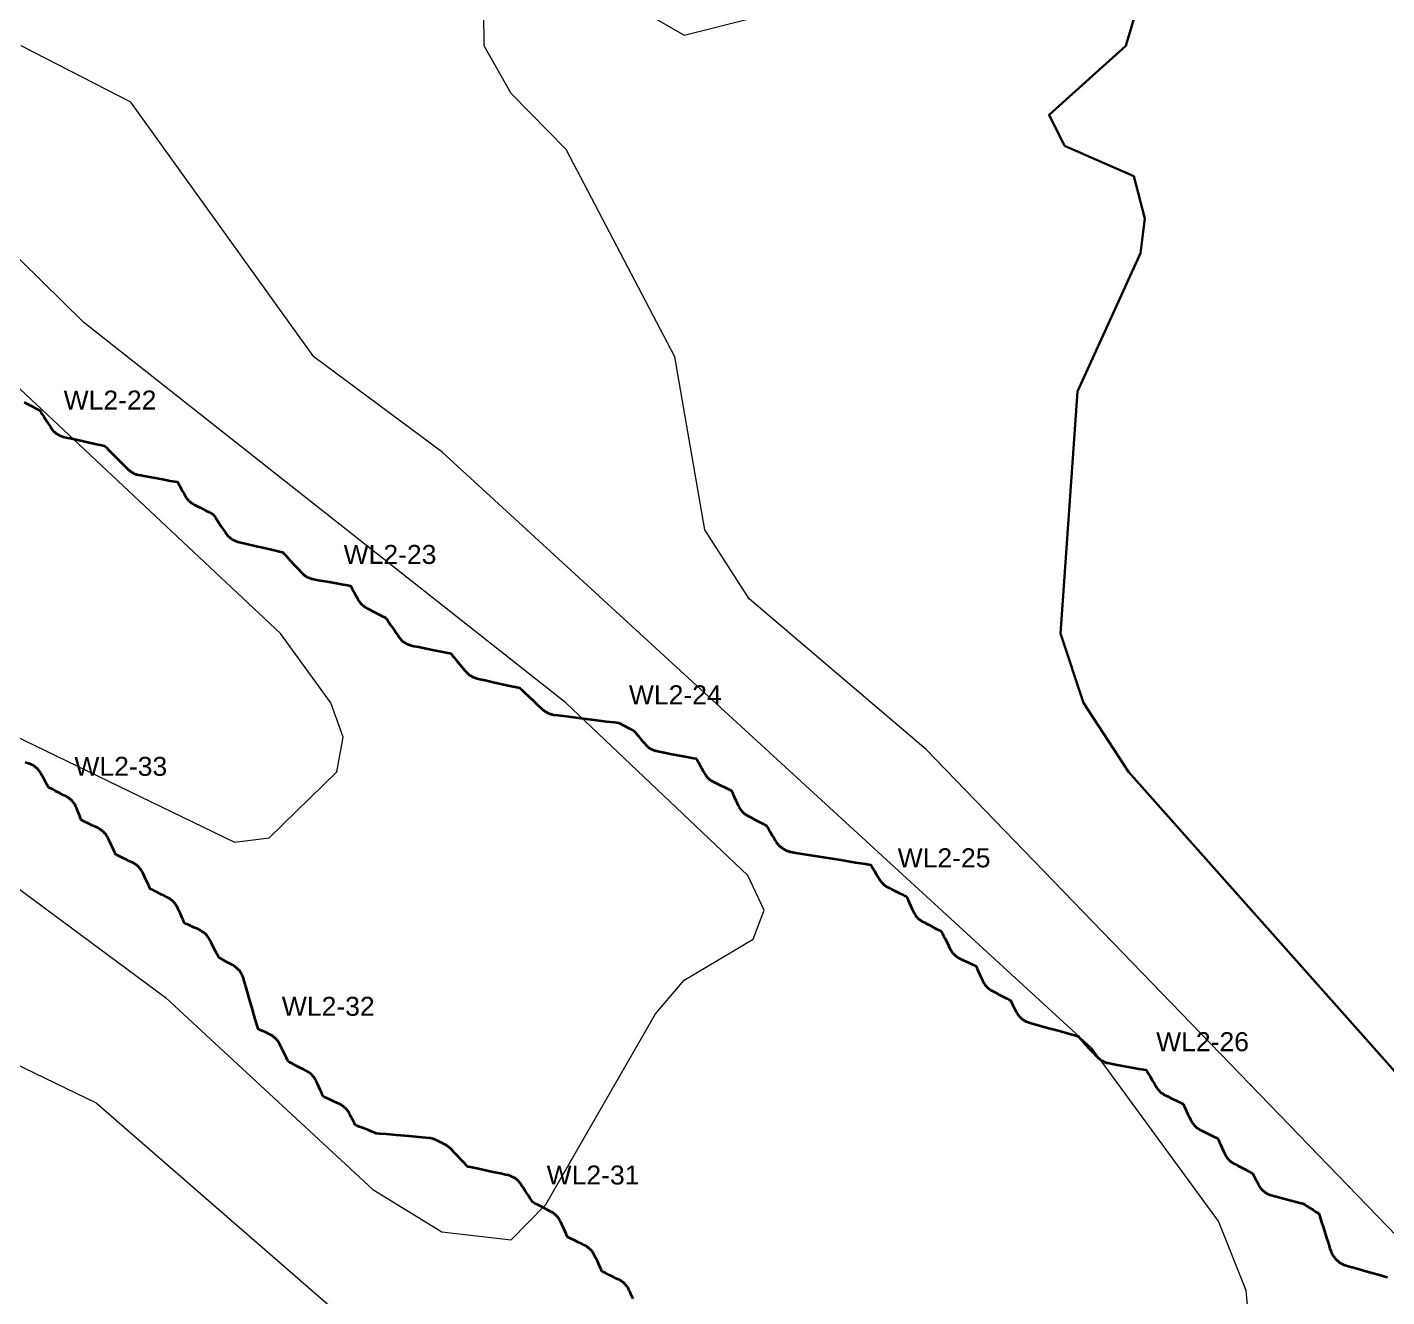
# Model space of a CAD drawing. Extents: x 6810325 to 6812275, y 1878569 to 1880689.
# Drawn here: x 6811402.1 to 6811531.1, y 1878897.9 to 1879018.4 of the extents above; entities that cross this region are included whole.
import ezdxf
from ezdxf.enums import TextEntityAlignment as Align

# ---------------------------------------------------------------- set-up
doc = ezdxf.new("R2010")
doc.units = 21
doc.header["$LTSCALE"] = 10
doc.header["$MEASUREMENT"] = 0
for name, color, linetype, lineweight in [('TOPO-CONTOUR-MAJOR', 34, 'CONTINUOUS', 30), ('TOPO-CONTOUR-MINOR', 36, 'CONTINUOUS', 13), ('WETL-FLAG', 2, 'CONTINUOUS', 13), ('WETL-FLAG-ID', 8, 'CONTINUOUS', 13), ('WETL-WETLAND-SWALE', 82, 'CONTINUOUS', 35)]:
    doc.layers.add(name, color=color, linetype=linetype, lineweight=lineweight)
doc.styles.add('LABEL', font='arial.ttf')

msp = doc.modelspace()

# ---------------------------------------------------------------- linework, layer by layer
at = {"layer": 'TOPO-CONTOUR-MAJOR', "elevation": 200}
msp.add_lwpolyline([(6811651.43, 1878819.84), (6811621.9, 1878845.4), (6811603.87, 1878862.39), (6811599.2, 1878872.23), (6811595.65, 1878875.5), (6811588.83, 1878878.79), (6811569.41, 1878884.42), (6811556.12, 1878891.92), (6811506.57, 1878947.69), (6811502.32, 1878954.25), (6811500.12, 1878960.82), (6811501.75, 1878983.78), (6811507.71, 1878996.9), (6811508.11, 1879000.19), (6811507.07, 1879004.22), (6811500.51, 1879007.09), (6811499.04, 1879010.03), (6811506.31, 1879016.59), (6811507.29, 1879019.87)], dxfattribs=at)
at = {"layer": 'TOPO-CONTOUR-MINOR'}
for points, elevation in [([(6811454.81, 1879023.15), (6811464.42, 1879017.59), (6811470.98, 1879019.24)], 199), ([(6811625.51, 1878823.02), (6811610.8, 1878839.42), (6811595.65, 1878851.53), (6811582.53, 1878866.24), (6811559.56, 1878878.02), (6811549.72, 1878885.33), (6811487.38, 1878949.82), (6811470.6, 1878964.1), (6811466.37, 1878970.66), (6811463.55, 1878987.06), (6811453.23, 1879006.75), (6811448.01, 1879012.06), (6811445.46, 1879016.59), (6811445.43, 1879019.87)], 199), ([(6811388.96, 1878925.8), (6811408.64, 1878916.28), (6811457.86, 1878873.47), (6811464.42, 1878869.45), (6811467.7, 1878869.12), (6811470.98, 1878870.58), (6811480.96, 1878882.08), (6811487.38, 1878886.51), (6811493.95, 1878888.34), (6811510.35, 1878887.52), (6811515.09, 1878888.64), (6811518.35, 1878891.92), (6811517.73, 1878898.48), (6811515.12, 1878905.04), (6811503.13, 1878921.45), (6811441.45, 1878978.06), (6811429.28, 1878987.06), (6811411.93, 1879011.23), (6811401.53, 1879016.59)], 198), ([(6811395.52, 1878940.87), (6811415.21, 1878926.29), (6811434.89, 1878908.05), (6811441.45, 1878904.04), (6811448.01, 1878903.28), (6811451.3, 1878906.63), (6811461.7, 1878924.73), (6811464.42, 1878927.92), (6811470.98, 1878931.82), (6811472.01, 1878934.57), (6811470.48, 1878937.85), (6811453.21, 1878954.25), (6811407.49, 1878990.34), (6811387.43, 1879010.03)], 197), ([(6811398.8, 1878952.12), (6811421.77, 1878941.01), (6811425.05, 1878941.43), (6811431.48, 1878947.69), (6811432.09, 1878950.97), (6811430.91, 1878954.25), (6811426.14, 1878960.82), (6811398.8, 1878986.44)], 196)]:
    msp.add_lwpolyline(points, dxfattribs=dict(at, elevation=elevation))
at = {"layer": 'WETL-FLAG'}
for p in [(6811404.36, 1878980.33), (6811430.92, 1878965.68), (6811457.98, 1878952.36), (6811405.38, 1878945.57), (6811483.48, 1878936.89), (6811425.06, 1878922.8), (6811508, 1878919.44), (6811450.18, 1878906.79), (6811530.47, 1878899.93)]:
    msp.add_point(p, dxfattribs=at)
at = {"layer": 'WETL-WETLAND-SWALE'}
for points in [[(6811401.81, 1878982.76), (6811402.16, 1878982.58), (6811402.6, 1878982.35), (6811402.93, 1878982.18), (6811403.16, 1878982.06), (6811403.28, 1878982), (6811403.29, 1878981.99), (6811403.3, 1878981.98), (6811403.31, 1878981.97), (6811403.32, 1878981.96), (6811403.33, 1878981.95), (6811403.39, 1878981.85), (6811403.52, 1878981.64), (6811403.71, 1878981.34), (6811403.97, 1878980.95), (6811404.16, 1878980.64), (6811404.3, 1878980.42), (6811404.38, 1878980.29), (6811404.41, 1878980.25), (6811404.44, 1878980.21), (6811404.47, 1878980.17), (6811404.5, 1878980.14), (6811404.54, 1878980.1), (6811404.57, 1878980.06), (6811404.6, 1878980.03), (6811404.64, 1878979.99), (6811404.67, 1878979.96), (6811404.71, 1878979.93), (6811404.75, 1878979.89), (6811404.79, 1878979.86), (6811404.82, 1878979.83), (6811404.86, 1878979.8), (6811404.9, 1878979.78), (6811404.95, 1878979.75), (6811404.99, 1878979.72), (6811405.03, 1878979.7), (6811405.07, 1878979.67), (6811405.12, 1878979.65), (6811405.16, 1878979.63), (6811405.2, 1878979.61), (6811405.25, 1878979.59), (6811405.29, 1878979.57), (6811405.34, 1878979.55), (6811405.39, 1878979.53), (6811405.43, 1878979.52), (6811405.48, 1878979.5), (6811405.53, 1878979.49), (6811405.8, 1878979.43), (6811406.3, 1878979.32), (6811407.02, 1878979.16), (6811407.97, 1878978.95), (6811408.69, 1878978.79), (6811409.17, 1878978.68), (6811409.42, 1878978.63), (6811409.43, 1878978.62), (6811409.44, 1878978.62), (6811409.45, 1878978.61), (6811409.46, 1878978.61), (6811409.47, 1878978.6), (6811409.61, 1878978.46), (6811409.88, 1878978.18), (6811410.29, 1878977.78), (6811410.82, 1878977.24), (6811411.23, 1878976.82), (6811411.52, 1878976.53), (6811411.68, 1878976.37), (6811411.72, 1878976.34), (6811411.76, 1878976.31), (6811411.8, 1878976.27), (6811411.84, 1878976.24), (6811411.88, 1878976.21), (6811411.92, 1878976.18), (6811411.96, 1878976.16), (6811412, 1878976.13), (6811412.05, 1878976.1), (6811412.09, 1878976.08), (6811412.14, 1878976.06), (6811412.18, 1878976.03), (6811412.23, 1878976.01), (6811412.27, 1878975.99), (6811412.32, 1878975.97), (6811412.37, 1878975.95), (6811412.42, 1878975.94), (6811412.46, 1878975.92), (6811412.51, 1878975.91), (6811412.56, 1878975.9), (6811412.61, 1878975.88), (6811412.88, 1878975.83), (6811413.35, 1878975.74), (6811414.05, 1878975.62), (6811414.96, 1878975.45), (6811415.64, 1878975.32), (6811416.1, 1878975.24), (6811416.34, 1878975.2), (6811416.35, 1878975.19), (6811416.36, 1878975.19), (6811416.37, 1878975.18), (6811416.38, 1878975.17), (6811416.38, 1878975.16), (6811416.43, 1878975.08), (6811416.52, 1878974.92), (6811416.65, 1878974.68), (6811416.81, 1878974.37), (6811416.95, 1878974.12), (6811417.05, 1878973.94), (6811417.11, 1878973.83), (6811417.13, 1878973.79), (6811417.16, 1878973.75), (6811417.19, 1878973.71), (6811417.22, 1878973.67), (6811417.25, 1878973.63), (6811417.28, 1878973.59), (6811417.31, 1878973.55), (6811417.34, 1878973.51), (6811417.37, 1878973.48), (6811417.41, 1878973.44), (6811417.44, 1878973.41), (6811417.48, 1878973.37), (6811417.52, 1878973.34), (6811417.56, 1878973.31), (6811417.59, 1878973.28), (6811417.63, 1878973.25), (6811417.67, 1878973.22), (6811417.71, 1878973.19), (6811417.76, 1878973.16), (6811417.8, 1878973.14), (6811417.84, 1878973.11), (6811417.98, 1878973.04), (6811418.23, 1878972.91), (6811418.58, 1878972.73), (6811419.02, 1878972.49), (6811419.36, 1878972.32), (6811419.59, 1878972.2), (6811419.71, 1878972.14), (6811419.72, 1878972.13), (6811419.73, 1878972.12), (6811419.74, 1878972.11), (6811419.75, 1878972.1), (6811419.75, 1878972.1), (6811419.83, 1878971.98), (6811419.99, 1878971.75), (6811420.21, 1878971.42), (6811420.51, 1878970.98), (6811420.74, 1878970.65), (6811420.9, 1878970.41), (6811420.99, 1878970.27), (6811421.02, 1878970.23), (6811421.05, 1878970.2), (6811421.08, 1878970.16), (6811421.11, 1878970.12), (6811421.14, 1878970.09), (6811421.17, 1878970.06), (6811421.21, 1878970.02), (6811421.24, 1878969.99), (6811421.28, 1878969.96), (6811421.31, 1878969.93), (6811421.35, 1878969.9), (6811421.38, 1878969.87), (6811421.42, 1878969.84), (6811421.46, 1878969.81), (6811421.5, 1878969.79), (6811421.54, 1878969.76), (6811421.58, 1878969.74), (6811421.62, 1878969.71), (6811421.66, 1878969.69), (6811421.7, 1878969.67), (6811421.74, 1878969.65), (6811421.78, 1878969.63), (6811421.83, 1878969.61), (6811421.87, 1878969.59), (6811421.91, 1878969.57), (6811421.96, 1878969.56), (6811422, 1878969.54), (6811422.05, 1878969.53), (6811422.09, 1878969.52), (6811422.38, 1878969.45), (6811422.92, 1878969.32), (6811423.71, 1878969.14), (6811424.74, 1878968.9), (6811425.52, 1878968.72), (6811426.04, 1878968.6), (6811426.3, 1878968.54), (6811426.32, 1878968.54), (6811426.33, 1878968.53), (6811426.34, 1878968.52), (6811426.35, 1878968.52), (6811426.36, 1878968.51), (6811426.47, 1878968.38), (6811426.7, 1878968.14), (6811427.03, 1878967.78), (6811427.47, 1878967.3), (6811427.81, 1878966.94), (6811428.05, 1878966.68), (6811428.18, 1878966.54), (6811428.21, 1878966.51), (6811428.25, 1878966.48), (6811428.28, 1878966.45), (6811428.32, 1878966.42), (6811428.35, 1878966.39), (6811428.39, 1878966.36), (6811428.43, 1878966.33), (6811428.46, 1878966.3), (6811428.5, 1878966.28), (6811428.54, 1878966.25), (6811428.58, 1878966.23), (6811428.62, 1878966.21), (6811428.66, 1878966.18), (6811428.7, 1878966.16), (6811428.74, 1878966.14), (6811428.79, 1878966.12), (6811428.83, 1878966.1), (6811428.87, 1878966.09), (6811428.91, 1878966.07), (6811428.96, 1878966.06), (6811429, 1878966.04), (6811429.05, 1878966.03), (6811429.09, 1878966.02), (6811429.13, 1878966), (6811429.18, 1878965.99), (6811429.43, 1878965.95), (6811429.89, 1878965.86), (6811430.56, 1878965.74), (6811431.43, 1878965.59), (6811432.09, 1878965.47), (6811432.53, 1878965.39), (6811432.75, 1878965.35), (6811432.77, 1878965.35), (6811432.78, 1878965.34), (6811432.79, 1878965.33), (6811432.79, 1878965.33), (6811432.8, 1878965.31), (6811432.85, 1878965.23), (6811432.93, 1878965.07), (6811433.06, 1878964.83), (6811433.22, 1878964.52), (6811433.36, 1878964.28), (6811433.45, 1878964.11), (6811433.51, 1878964), (6811433.54, 1878963.95), (6811433.56, 1878963.91), (6811433.59, 1878963.87), (6811433.62, 1878963.83), (6811433.65, 1878963.79), (6811433.68, 1878963.75), (6811433.71, 1878963.71), (6811433.75, 1878963.67), (6811433.78, 1878963.64), (6811433.81, 1878963.6), (6811433.85, 1878963.57), (6811433.89, 1878963.53), (6811433.92, 1878963.5), (6811433.96, 1878963.47), (6811434, 1878963.43), (6811434.04, 1878963.4), (6811434.08, 1878963.37), (6811434.12, 1878963.35), (6811434.16, 1878963.32), (6811434.21, 1878963.29), (6811434.25, 1878963.27), (6811434.39, 1878963.19), (6811434.64, 1878963.06), (6811434.98, 1878962.88), (6811435.43, 1878962.65), (6811435.77, 1878962.47), (6811435.99, 1878962.36), (6811436.11, 1878962.29), (6811436.12, 1878962.29), (6811436.13, 1878962.28), (6811436.14, 1878962.27), (6811436.15, 1878962.26), (6811436.16, 1878962.25), (6811436.24, 1878962.14), (6811436.39, 1878961.92), (6811436.61, 1878961.59), (6811436.9, 1878961.16), (6811437.13, 1878960.82), (6811437.29, 1878960.59), (6811437.38, 1878960.45), (6811437.41, 1878960.41), (6811437.44, 1878960.38), (6811437.47, 1878960.34), (6811437.5, 1878960.3), (6811437.54, 1878960.27), (6811437.57, 1878960.23), (6811437.6, 1878960.2), (6811437.64, 1878960.16), (6811437.68, 1878960.13), (6811437.71, 1878960.1), (6811437.75, 1878960.07), (6811437.79, 1878960.04), (6811437.83, 1878960.01), (6811437.87, 1878959.98), (6811437.91, 1878959.96), (6811437.95, 1878959.93), (6811437.99, 1878959.9), (6811438.03, 1878959.88), (6811438.07, 1878959.86), (6811438.12, 1878959.84), (6811438.16, 1878959.81), (6811438.21, 1878959.8), (6811438.25, 1878959.78), (6811438.3, 1878959.76), (6811438.34, 1878959.74), (6811438.39, 1878959.73), (6811438.43, 1878959.71), (6811438.48, 1878959.7), (6811438.53, 1878959.69), (6811438.79, 1878959.63), (6811439.26, 1878959.54), (6811439.95, 1878959.4), (6811440.86, 1878959.21), (6811441.54, 1878959.08), (6811441.99, 1878958.98), (6811442.23, 1878958.94), (6811442.24, 1878958.93), (6811442.25, 1878958.93), (6811442.26, 1878958.92), (6811442.27, 1878958.92), (6811442.28, 1878958.91), (6811442.37, 1878958.8), (6811442.56, 1878958.58), (6811442.83, 1878958.26), (6811443.18, 1878957.84), (6811443.46, 1878957.51), (6811443.66, 1878957.28), (6811443.77, 1878957.15), (6811443.8, 1878957.12), (6811443.83, 1878957.08), (6811443.87, 1878957.05), (6811443.9, 1878957.02), (6811443.93, 1878956.99), (6811443.97, 1878956.96), (6811444.01, 1878956.93), (6811444.04, 1878956.9), (6811444.08, 1878956.87), (6811444.12, 1878956.85), (6811444.16, 1878956.82), (6811444.2, 1878956.79), (6811444.24, 1878956.77), (6811444.28, 1878956.75), (6811444.32, 1878956.73), (6811444.36, 1878956.7), (6811444.4, 1878956.68), (6811444.44, 1878956.66), (6811444.48, 1878956.65), (6811444.53, 1878956.63), (6811444.57, 1878956.61), (6811444.62, 1878956.6), (6811444.66, 1878956.58), (6811444.7, 1878956.57), (6811444.75, 1878956.56), (6811445.03, 1878956.49), (6811445.55, 1878956.38), (6811446.3, 1878956.21), (6811447.29, 1878955.99), (6811448.04, 1878955.83), (6811448.54, 1878955.71), (6811448.8, 1878955.66), (6811448.81, 1878955.65), (6811448.82, 1878955.65), (6811448.83, 1878955.64), (6811448.84, 1878955.63), (6811448.85, 1878955.63), (6811448.99, 1878955.5), (6811449.26, 1878955.24), (6811449.66, 1878954.87), (6811450.19, 1878954.37), (6811450.59, 1878953.99), (6811450.87, 1878953.73), (6811451.03, 1878953.58), (6811451.07, 1878953.54), (6811451.12, 1878953.51), (6811451.16, 1878953.48), (6811451.2, 1878953.45), (6811451.24, 1878953.42), (6811451.29, 1878953.39), (6811451.33, 1878953.36), (6811451.38, 1878953.34), (6811451.42, 1878953.31), (6811451.47, 1878953.29), (6811451.52, 1878953.26), (6811451.57, 1878953.24), (6811451.62, 1878953.22), (6811451.67, 1878953.2), (6811451.72, 1878953.19), (6811451.77, 1878953.17), (6811451.82, 1878953.16), (6811451.87, 1878953.14), (6811451.92, 1878953.13), (6811451.97, 1878953.12), (6811452.02, 1878953.11), (6811452.44, 1878953.06), (6811453.23, 1878952.96), (6811454.38, 1878952.81), (6811455.9, 1878952.62), (6811457.04, 1878952.48), (6811457.81, 1878952.39), (6811458.19, 1878952.34), (6811458.2, 1878952.33), (6811458.21, 1878952.33), (6811458.23, 1878952.33), (6811458.24, 1878952.32), (6811458.25, 1878952.32), (6811458.34, 1878952.27), (6811458.51, 1878952.19), (6811458.76, 1878952.05), (6811459.1, 1878951.88), (6811459.35, 1878951.75), (6811459.53, 1878951.66), (6811459.62, 1878951.61), (6811459.63, 1878951.61), (6811459.64, 1878951.6), (6811459.65, 1878951.59), (6811459.66, 1878951.58), (6811459.66, 1878951.58), (6811459.74, 1878951.49), (6811459.87, 1878951.33), (6811460.07, 1878951.1), (6811460.33, 1878950.79), (6811460.53, 1878950.55), (6811460.68, 1878950.38), (6811460.77, 1878950.27), (6811460.8, 1878950.24), (6811460.83, 1878950.2), (6811460.87, 1878950.17), (6811460.9, 1878950.14), (6811460.94, 1878950.1), (6811460.98, 1878950.07), (6811461.01, 1878950.04), (6811461.05, 1878950.01), (6811461.09, 1878949.98), (6811461.13, 1878949.96), (6811461.17, 1878949.93), (6811461.21, 1878949.9), (6811461.26, 1878949.88), (6811461.3, 1878949.86), (6811461.34, 1878949.83), (6811461.38, 1878949.81), (6811461.43, 1878949.79), (6811461.47, 1878949.77), (6811461.52, 1878949.75), (6811461.56, 1878949.74), (6811461.61, 1878949.72), (6811461.66, 1878949.71), (6811461.7, 1878949.69), (6811461.75, 1878949.68), (6811461.8, 1878949.67), (6811462.06, 1878949.61), (6811462.54, 1878949.52), (6811463.24, 1878949.38), (6811464.16, 1878949.21), (6811464.85, 1878949.07), (6811465.31, 1878948.98), (6811465.55, 1878948.94), (6811465.56, 1878948.93), (6811465.57, 1878948.93), (6811465.58, 1878948.92), (6811465.59, 1878948.91), (6811465.6, 1878948.9), (6811465.65, 1878948.81), (6811465.74, 1878948.64), (6811465.88, 1878948.39), (6811466.06, 1878948.06), (6811466.21, 1878947.8), (6811466.31, 1878947.61), (6811466.38, 1878947.5), (6811466.41, 1878947.46), (6811466.44, 1878947.41), (6811466.46, 1878947.37), (6811466.49, 1878947.33), (6811466.53, 1878947.29), (6811466.56, 1878947.25), (6811466.59, 1878947.21), (6811466.62, 1878947.18), (6811466.66, 1878947.14), (6811466.7, 1878947.1), (6811466.73, 1878947.07), (6811466.77, 1878947.03), (6811466.81, 1878947), (6811466.85, 1878946.97), (6811466.89, 1878946.94), (6811466.93, 1878946.91), (6811466.97, 1878946.88), (6811467.01, 1878946.85), (6811467.06, 1878946.82), (6811467.1, 1878946.8), (6811467.14, 1878946.77), (6811467.28, 1878946.71), (6811467.51, 1878946.59), (6811467.83, 1878946.43), (6811468.24, 1878946.23), (6811468.56, 1878946.08), (6811468.77, 1878945.97), (6811468.88, 1878945.92), (6811468.89, 1878945.91), (6811468.9, 1878945.9), (6811468.91, 1878945.9), (6811468.92, 1878945.89), (6811468.92, 1878945.88), (6811468.97, 1878945.78), (6811469.05, 1878945.6), (6811469.17, 1878945.33), (6811469.33, 1878944.98), (6811469.45, 1878944.71), (6811469.54, 1878944.51), (6811469.6, 1878944.39), (6811469.62, 1878944.35), (6811469.65, 1878944.31), (6811469.67, 1878944.27), (6811469.69, 1878944.23), (6811469.72, 1878944.19), (6811469.75, 1878944.15), (6811469.77, 1878944.11), (6811469.8, 1878944.07), (6811469.83, 1878944.04), (6811469.86, 1878944), (6811469.89, 1878943.96), (6811469.92, 1878943.93), (6811469.96, 1878943.89), (6811469.99, 1878943.86), (6811470.02, 1878943.83), (6811470.06, 1878943.8), (6811470.09, 1878943.76), (6811470.13, 1878943.73), (6811470.17, 1878943.7), (6811470.21, 1878943.68), (6811470.24, 1878943.65), (6811470.28, 1878943.62), (6811470.32, 1878943.6), (6811470.36, 1878943.57), (6811470.4, 1878943.55), (6811470.54, 1878943.47), (6811470.78, 1878943.35), (6811471.11, 1878943.18), (6811471.54, 1878942.95), (6811471.87, 1878942.78), (6811472.09, 1878942.67), (6811472.2, 1878942.61), (6811472.21, 1878942.6), (6811472.22, 1878942.59), (6811472.23, 1878942.59), (6811472.24, 1878942.58), (6811472.25, 1878942.57), (6811472.3, 1878942.47), (6811472.41, 1878942.28), (6811472.57, 1878942.01), (6811472.78, 1878941.65), (6811472.95, 1878941.37), (6811473.07, 1878941.17), (6811473.14, 1878941.05), (6811473.16, 1878941.01), (6811473.19, 1878940.97), (6811473.22, 1878940.93), (6811473.25, 1878940.89), (6811473.28, 1878940.86), (6811473.31, 1878940.82), (6811473.34, 1878940.79), (6811473.37, 1878940.75), (6811473.4, 1878940.72), (6811473.44, 1878940.68), (6811473.47, 1878940.65), (6811473.5, 1878940.62), (6811473.54, 1878940.59), (6811473.58, 1878940.56), (6811473.61, 1878940.53), (6811473.65, 1878940.5), (6811473.69, 1878940.47), (6811473.72, 1878940.45), (6811473.76, 1878940.43), (6811473.78, 1878940.41), (6811473.81, 1878940.4), (6811473.84, 1878940.38), (6811473.87, 1878940.36), (6811473.91, 1878940.33), (6811473.95, 1878940.31), (6811474, 1878940.28), (6811474.04, 1878940.26), (6811474.09, 1878940.24), (6811474.14, 1878940.22), (6811474.19, 1878940.2), (6811474.23, 1878940.18), (6811474.28, 1878940.16), (6811474.33, 1878940.15), (6811474.38, 1878940.13), (6811474.43, 1878940.12), (6811474.48, 1878940.11), (6811474.53, 1878940.1), (6811475.03, 1878940.01), (6811475.99, 1878939.86), (6811477.41, 1878939.63), (6811479.28, 1878939.33), (6811480.68, 1878939.1), (6811481.62, 1878938.95), (6811482.1, 1878938.87), (6811482.11, 1878938.87), (6811482.12, 1878938.87), (6811482.13, 1878938.86), (6811482.14, 1878938.85), (6811482.14, 1878938.84), (6811482.2, 1878938.75), (6811482.3, 1878938.58), (6811482.45, 1878938.32), (6811482.65, 1878937.99), (6811482.81, 1878937.72), (6811482.92, 1878937.54), (6811482.99, 1878937.42), (6811483.02, 1878937.38), (6811483.04, 1878937.34), (6811483.07, 1878937.3), (6811483.1, 1878937.26), (6811483.13, 1878937.23), (6811483.16, 1878937.19), (6811483.2, 1878937.15), (6811483.23, 1878937.12), (6811483.26, 1878937.08), (6811483.3, 1878937.05), (6811483.33, 1878937.02), (6811483.37, 1878936.98), (6811483.41, 1878936.95), (6811483.45, 1878936.92), (6811483.48, 1878936.89), (6811483.52, 1878936.87), (6811483.56, 1878936.84), (6811483.6, 1878936.81), (6811483.65, 1878936.79), (6811483.69, 1878936.76), (6811483.73, 1878936.74), (6811483.87, 1878936.67), (6811484.1, 1878936.56), (6811484.42, 1878936.4), (6811484.84, 1878936.19), (6811485.16, 1878936.04), (6811485.37, 1878935.93), (6811485.48, 1878935.88), (6811485.5, 1878935.87), (6811485.5, 1878935.87), (6811485.51, 1878935.86), (6811485.52, 1878935.85), (6811485.53, 1878935.84), (6811485.57, 1878935.74), (6811485.65, 1878935.56), (6811485.78, 1878935.29), (6811485.94, 1878934.94), (6811486.06, 1878934.66), (6811486.15, 1878934.46), (6811486.21, 1878934.34), (6811486.23, 1878934.3), (6811486.26, 1878934.26), (6811486.28, 1878934.22), (6811486.3, 1878934.18), (6811486.33, 1878934.14), (6811486.35, 1878934.1), (6811486.38, 1878934.06), (6811486.41, 1878934.02), (6811486.44, 1878933.99), (6811486.47, 1878933.95), (6811486.5, 1878933.91), (6811486.53, 1878933.88), (6811486.56, 1878933.85), (6811486.6, 1878933.81), (6811486.63, 1878933.78), (6811486.67, 1878933.75), (6811486.7, 1878933.72), (6811486.74, 1878933.69), (6811486.77, 1878933.66), (6811486.81, 1878933.63), (6811486.85, 1878933.6), (6811486.89, 1878933.57), (6811486.93, 1878933.55), (6811486.97, 1878933.52), (6811487.01, 1878933.5), (6811487.15, 1878933.43), (6811487.38, 1878933.3), (6811487.72, 1878933.13), (6811488.14, 1878932.9), (6811488.47, 1878932.73), (6811488.69, 1878932.62), (6811488.81, 1878932.56), (6811488.82, 1878932.55), (6811488.83, 1878932.54), (6811488.84, 1878932.53), (6811488.84, 1878932.52), (6811488.85, 1878932.51), (6811488.9, 1878932.4), (6811489.01, 1878932.19), (6811489.16, 1878931.89), (6811489.36, 1878931.48), (6811489.52, 1878931.16), (6811489.64, 1878930.94), (6811489.7, 1878930.81), (6811489.73, 1878930.76), (6811489.75, 1878930.72), (6811489.78, 1878930.68), (6811489.81, 1878930.64), (6811489.83, 1878930.6), (6811489.86, 1878930.56), (6811489.89, 1878930.52), (6811489.92, 1878930.48), (6811489.96, 1878930.45), (6811489.99, 1878930.41), (6811490.02, 1878930.38), (6811490.06, 1878930.34), (6811490.09, 1878930.31), (6811490.13, 1878930.27), (6811490.16, 1878930.24), (6811490.2, 1878930.21), (6811490.24, 1878930.18), (6811490.28, 1878930.15), (6811490.32, 1878930.12), (6811490.36, 1878930.1), (6811490.4, 1878930.07), (6811490.44, 1878930.04), (6811490.48, 1878930.02), (6811490.53, 1878930), (6811490.57, 1878929.97), (6811490.69, 1878929.92), (6811490.89, 1878929.83), (6811491.17, 1878929.7), (6811491.52, 1878929.54), (6811491.79, 1878929.42), (6811491.97, 1878929.34), (6811492.07, 1878929.29), (6811492.08, 1878929.29), (6811492.09, 1878929.28), (6811492.1, 1878929.27), (6811492.1, 1878929.26), (6811492.11, 1878929.25), (6811492.15, 1878929.16), (6811492.23, 1878928.98), (6811492.35, 1878928.72), (6811492.51, 1878928.37), (6811492.63, 1878928.1), (6811492.72, 1878927.91), (6811492.77, 1878927.79), (6811492.8, 1878927.74), (6811492.82, 1878927.7), (6811492.84, 1878927.66), (6811492.87, 1878927.62), (6811492.89, 1878927.58), (6811492.92, 1878927.54), (6811492.94, 1878927.5), (6811492.97, 1878927.46), (6811493, 1878927.43), (6811493.03, 1878927.39), (6811493.06, 1878927.35), (6811493.09, 1878927.32), (6811493.13, 1878927.28), (6811493.16, 1878927.25), (6811493.19, 1878927.22), (6811493.23, 1878927.19), (6811493.27, 1878927.15), (6811493.3, 1878927.12), (6811493.34, 1878927.09), (6811493.38, 1878927.07), (6811493.42, 1878927.04), (6811493.45, 1878927.01), (6811493.49, 1878926.99), (6811493.53, 1878926.96), (6811493.58, 1878926.94), (6811493.71, 1878926.86), (6811493.95, 1878926.74), (6811494.28, 1878926.56), (6811494.71, 1878926.34), (6811495.03, 1878926.17), (6811495.25, 1878926.05), (6811495.37, 1878925.99), (6811495.38, 1878925.99), (6811495.39, 1878925.98), (6811495.4, 1878925.97), (6811495.4, 1878925.96), (6811495.41, 1878925.95), (6811495.45, 1878925.88), (6811495.51, 1878925.75), (6811495.61, 1878925.55), (6811495.74, 1878925.3), (6811495.84, 1878925.1), (6811495.91, 1878924.95), (6811495.96, 1878924.86), (6811495.98, 1878924.82), (6811496.01, 1878924.78), (6811496.03, 1878924.74), (6811496.06, 1878924.7), (6811496.08, 1878924.66), (6811496.11, 1878924.62), (6811496.14, 1878924.59), (6811496.17, 1878924.55), (6811496.2, 1878924.51), (6811496.23, 1878924.48), (6811496.26, 1878924.44), (6811496.29, 1878924.41), (6811496.32, 1878924.38), (6811496.36, 1878924.35), (6811496.39, 1878924.32), (6811496.43, 1878924.28), (6811496.46, 1878924.26), (6811496.5, 1878924.23), (6811496.54, 1878924.2), (6811496.58, 1878924.17), (6811496.61, 1878924.15), (6811496.65, 1878924.12), (6811496.69, 1878924.1), (6811496.73, 1878924.07), (6811496.77, 1878924.05), (6811496.82, 1878924.03), (6811496.86, 1878924.01), (6811496.9, 1878923.99), (6811496.94, 1878923.97), (6811496.99, 1878923.95), (6811497.03, 1878923.94), (6811497.07, 1878923.92), (6811497.12, 1878923.91), (6811497.43, 1878923.82), (6811498.02, 1878923.65), (6811498.89, 1878923.41), (6811500.02, 1878923.1), (6811500.88, 1878922.86), (6811501.45, 1878922.71), (6811501.74, 1878922.62), (6811501.75, 1878922.62), (6811501.76, 1878922.62), (6811501.77, 1878922.61), (6811501.78, 1878922.6), (6811501.79, 1878922.6), (6811501.91, 1878922.47), (6811502.14, 1878922.22), (6811502.47, 1878921.86), (6811502.92, 1878921.38), (6811503.27, 1878921.01), (6811503.51, 1878920.75), (6811503.64, 1878920.6), (6811503.68, 1878920.57), (6811503.71, 1878920.54), (6811503.74, 1878920.51), (6811503.78, 1878920.48), (6811503.81, 1878920.45), (6811503.85, 1878920.42), (6811503.89, 1878920.4), (6811503.92, 1878920.37), (6811503.96, 1878920.34), (6811504, 1878920.32), (6811504.04, 1878920.3), (6811504.08, 1878920.27), (6811504.12, 1878920.25), (6811504.16, 1878920.23), (6811504.2, 1878920.21), (6811504.24, 1878920.19), (6811504.28, 1878920.17), (6811504.33, 1878920.15), (6811504.37, 1878920.14), (6811504.41, 1878920.12), (6811504.46, 1878920.11), (6811504.5, 1878920.09), (6811504.54, 1878920.08), (6811504.59, 1878920.07), (6811504.63, 1878920.06), (6811504.89, 1878920.01), (6811505.35, 1878919.93), (6811506.02, 1878919.8), (6811506.9, 1878919.64), (6811507.56, 1878919.52), (6811508, 1878919.44), (6811508.23, 1878919.4), (6811508.24, 1878919.39), (6811508.25, 1878919.39), (6811508.26, 1878919.38), (6811508.27, 1878919.37), (6811508.28, 1878919.36), (6811508.34, 1878919.26), (6811508.45, 1878919.06), (6811508.63, 1878918.77), (6811508.86, 1878918.38), (6811509.03, 1878918.08), (6811509.16, 1878917.86), (6811509.24, 1878917.74), (6811509.26, 1878917.7), (6811509.29, 1878917.66), (6811509.32, 1878917.62), (6811509.35, 1878917.58), (6811509.38, 1878917.54), (6811509.41, 1878917.5), (6811509.44, 1878917.47), (6811509.48, 1878917.43), (6811509.51, 1878917.4), (6811509.54, 1878917.36), (6811509.58, 1878917.33), (6811509.62, 1878917.3), (6811509.65, 1878917.27), (6811509.69, 1878917.24), (6811509.73, 1878917.21), (6811509.77, 1878917.18), (6811509.81, 1878917.15), (6811509.85, 1878917.13), (6811509.89, 1878917.1), (6811509.93, 1878917.08), (6811509.97, 1878917.05), (6811510.11, 1878916.98), (6811510.34, 1878916.87), (6811510.67, 1878916.7), (6811511.1, 1878916.49), (6811511.42, 1878916.34), (6811511.63, 1878916.23), (6811511.75, 1878916.17), (6811511.76, 1878916.17), (6811511.77, 1878916.16), (6811511.77, 1878916.15), (6811511.78, 1878916.14), (6811511.79, 1878916.13), (6811511.83, 1878916.03), (6811511.92, 1878915.84), (6811512.05, 1878915.56), (6811512.22, 1878915.2), (6811512.36, 1878914.91), (6811512.46, 1878914.7), (6811512.52, 1878914.58), (6811512.54, 1878914.53), (6811512.56, 1878914.49), (6811512.59, 1878914.45), (6811512.61, 1878914.41), (6811512.64, 1878914.37), (6811512.67, 1878914.33), (6811512.7, 1878914.29), (6811512.73, 1878914.25), (6811512.76, 1878914.21), (6811512.79, 1878914.18), (6811512.82, 1878914.14), (6811512.85, 1878914.1), (6811512.89, 1878914.07), (6811512.92, 1878914.04), (6811512.96, 1878914), (6811512.99, 1878913.97), (6811513.03, 1878913.94), (6811513.07, 1878913.91), (6811513.11, 1878913.88), (6811513.15, 1878913.85), (6811513.19, 1878913.82), (6811513.23, 1878913.8), (6811513.27, 1878913.77), (6811513.31, 1878913.75), (6811513.35, 1878913.73), (6811513.49, 1878913.66), (6811513.7, 1878913.55), (6811514.01, 1878913.4), (6811514.4, 1878913.21), (6811514.7, 1878913.06), (6811514.91, 1878912.96), (6811515.01, 1878912.91), (6811515.02, 1878912.91), (6811515.03, 1878912.9), (6811515.04, 1878912.89), (6811515.05, 1878912.88), (6811515.05, 1878912.87), (6811515.1, 1878912.77), (6811515.18, 1878912.59), (6811515.3, 1878912.32), (6811515.46, 1878911.97), (6811515.59, 1878911.7), (6811515.68, 1878911.5), (6811515.74, 1878911.38), (6811515.76, 1878911.34), (6811515.78, 1878911.29), (6811515.81, 1878911.25), (6811515.83, 1878911.21), (6811515.86, 1878911.17), (6811515.88, 1878911.13), (6811515.91, 1878911.1), (6811515.94, 1878911.06), (6811515.97, 1878911.02), (6811516, 1878910.98), (6811516.03, 1878910.95), (6811516.06, 1878910.91), (6811516.09, 1878910.88), (6811516.12, 1878910.85), (6811516.16, 1878910.81), (6811516.19, 1878910.78), (6811516.23, 1878910.75), (6811516.27, 1878910.72), (6811516.3, 1878910.69), (6811516.34, 1878910.66), (6811516.38, 1878910.64), (6811516.42, 1878910.61), (6811516.46, 1878910.58), (6811516.5, 1878910.56), (6811516.54, 1878910.53), (6811516.68, 1878910.46), (6811516.91, 1878910.34), (6811517.24, 1878910.16), (6811517.67, 1878909.94), (6811518, 1878909.77), (6811518.22, 1878909.65), (6811518.33, 1878909.59), (6811518.34, 1878909.58), (6811518.35, 1878909.58), (6811518.36, 1878909.57), (6811518.37, 1878909.56), (6811518.38, 1878909.55), (6811518.41, 1878909.47), (6811518.48, 1878909.34), (6811518.57, 1878909.15), (6811518.7, 1878908.9), (6811518.8, 1878908.71), (6811518.87, 1878908.56), (6811518.92, 1878908.47), (6811518.94, 1878908.43), (6811518.97, 1878908.39), (6811518.99, 1878908.35), (6811519.02, 1878908.31), (6811519.04, 1878908.27), (6811519.07, 1878908.23), (6811519.1, 1878908.19), (6811519.13, 1878908.15), (6811519.16, 1878908.12), (6811519.19, 1878908.08), (6811519.22, 1878908.05), (6811519.26, 1878908.01), (6811519.29, 1878907.98), (6811519.33, 1878907.95), (6811519.36, 1878907.92), (6811519.4, 1878907.89), (6811519.43, 1878907.86), (6811519.47, 1878907.83), (6811519.51, 1878907.8), (6811519.55, 1878907.77), (6811519.59, 1878907.75), (6811519.63, 1878907.72), (6811519.67, 1878907.7), (6811519.71, 1878907.67), (6811519.75, 1878907.65), (6811519.79, 1878907.63), (6811519.84, 1878907.61), (6811519.88, 1878907.59), (6811519.92, 1878907.57), (6811519.97, 1878907.56), (6811520.01, 1878907.54), (6811520.06, 1878907.52), (6811520.1, 1878907.51), (6811520.32, 1878907.45), (6811520.71, 1878907.35), (6811521.27, 1878907.2), (6811522.01, 1878907.01), (6811522.57, 1878906.86), (6811522.94, 1878906.76), (6811523.13, 1878906.71), (6811523.15, 1878906.71), (6811523.16, 1878906.7), (6811523.17, 1878906.7), (6811523.18, 1878906.69), (6811523.19, 1878906.69), (6811523.29, 1878906.63), (6811523.47, 1878906.51), (6811523.73, 1878906.34), (6811524.08, 1878906.11), (6811524.35, 1878905.94), (6811524.53, 1878905.83), (6811524.62, 1878905.76), (6811524.63, 1878905.76), (6811524.64, 1878905.75), (6811524.65, 1878905.74), (6811524.65, 1878905.73), (6811524.66, 1878905.72), (6811524.73, 1878905.5), (6811524.86, 1878905.06), (6811525.07, 1878904.42), (6811525.33, 1878903.57), (6811525.54, 1878902.92), (6811525.68, 1878902.47), (6811525.76, 1878902.22), (6811525.78, 1878902.18), (6811525.8, 1878902.13), (6811525.81, 1878902.09), (6811525.83, 1878902.05), (6811525.85, 1878902.01), (6811525.87, 1878901.96), (6811525.9, 1878901.92), (6811525.92, 1878901.88), (6811525.94, 1878901.84), (6811525.97, 1878901.8), (6811525.99, 1878901.76), (6811526.02, 1878901.72), (6811526.05, 1878901.69), (6811526.08, 1878901.65), (6811526.1, 1878901.62), (6811526.13, 1878901.59), (6811526.15, 1878901.56), (6811526.18, 1878901.52), (6811526.21, 1878901.49), (6811526.24, 1878901.45), (6811526.27, 1878901.42), (6811526.31, 1878901.38), (6811526.34, 1878901.34), (6811526.38, 1878901.31), (6811526.42, 1878901.27), (6811526.46, 1878901.24), (6811526.5, 1878901.21), (6811526.54, 1878901.17), (6811526.58, 1878901.14), (6811526.62, 1878901.11), (6811526.67, 1878901.09), (6811526.71, 1878901.06), (6811526.75, 1878901.03), (6811526.8, 1878901.01), (6811526.85, 1878900.98), (6811526.89, 1878900.96), (6811526.94, 1878900.94), (6811526.99, 1878900.92), (6811527.03, 1878900.9), (6811527.08, 1878900.88), (6811527.13, 1878900.87), (6811527.41, 1878900.79), (6811527.93, 1878900.64), (6811528.68, 1878900.43), (6811529.66, 1878900.16), (6811530.4, 1878899.95), (6811530.89, 1878899.81), (6811531.14, 1878899.74)], [(6811459.59, 1878897.68), (6811459.5, 1878897.87), (6811459.38, 1878898.13), (6811459.29, 1878898.33), (6811459.22, 1878898.48), (6811459.17, 1878898.58), (6811459.15, 1878898.62), (6811459.13, 1878898.66), (6811459.1, 1878898.71), (6811459.08, 1878898.75), (6811459.05, 1878898.79), (6811459.02, 1878898.83), (6811458.99, 1878898.87), (6811458.97, 1878898.91), (6811458.93, 1878898.94), (6811458.9, 1878898.98), (6811458.87, 1878899.02), (6811458.84, 1878899.05), (6811458.8, 1878899.09), (6811458.77, 1878899.12), (6811458.73, 1878899.16), (6811458.7, 1878899.19), (6811458.66, 1878899.22), (6811458.62, 1878899.25), (6811458.58, 1878899.28), (6811458.54, 1878899.31), (6811458.5, 1878899.34), (6811458.46, 1878899.36), (6811458.42, 1878899.39), (6811458.38, 1878899.41), (6811458.34, 1878899.44), (6811458.21, 1878899.5), (6811457.99, 1878899.61), (6811457.68, 1878899.77), (6811457.28, 1878899.96), (6811456.98, 1878900.11), (6811456.77, 1878900.21), (6811456.67, 1878900.27), (6811456.65, 1878900.27), (6811456.65, 1878900.28), (6811456.64, 1878900.29), (6811456.63, 1878900.3), (6811456.63, 1878900.31), (6811456.58, 1878900.41), (6811456.49, 1878900.6), (6811456.36, 1878900.88), (6811456.19, 1878901.25), (6811456.05, 1878901.53), (6811455.95, 1878901.74), (6811455.89, 1878901.86), (6811455.87, 1878901.91), (6811455.85, 1878901.95), (6811455.82, 1878901.99), (6811455.8, 1878902.03), (6811455.77, 1878902.07), (6811455.74, 1878902.11), (6811455.72, 1878902.15), (6811455.69, 1878902.19), (6811455.66, 1878902.23), (6811455.62, 1878902.26), (6811455.59, 1878902.3), (6811455.56, 1878902.34), (6811455.52, 1878902.37), (6811455.49, 1878902.4), (6811455.45, 1878902.44), (6811455.42, 1878902.47), (6811455.38, 1878902.5), (6811455.34, 1878902.53), (6811455.3, 1878902.56), (6811455.27, 1878902.59), (6811455.23, 1878902.61), (6811455.18, 1878902.64), (6811455.14, 1878902.67), (6811455.1, 1878902.69), (6811455.06, 1878902.71), (6811454.93, 1878902.78), (6811454.71, 1878902.89), (6811454.4, 1878903.04), (6811454, 1878903.24), (6811453.7, 1878903.38), (6811453.5, 1878903.48), (6811453.39, 1878903.54), (6811453.38, 1878903.54), (6811453.37, 1878903.55), (6811453.37, 1878903.56), (6811453.36, 1878903.57), (6811453.35, 1878903.58), (6811453.31, 1878903.67), (6811453.23, 1878903.85), (6811453.11, 1878904.12), (6811452.95, 1878904.47), (6811452.82, 1878904.74), (6811452.73, 1878904.94), (6811452.67, 1878905.06), (6811452.65, 1878905.1), (6811452.63, 1878905.14), (6811452.61, 1878905.18), (6811452.58, 1878905.22), (6811452.56, 1878905.26), (6811452.53, 1878905.3), (6811452.5, 1878905.34), (6811452.47, 1878905.38), (6811452.44, 1878905.42), (6811452.41, 1878905.45), (6811452.38, 1878905.49), (6811452.35, 1878905.52), (6811452.32, 1878905.56), (6811452.29, 1878905.59), (6811452.25, 1878905.63), (6811452.22, 1878905.66), (6811452.18, 1878905.69), (6811452.14, 1878905.72), (6811452.11, 1878905.75), (6811452.07, 1878905.78), (6811452.03, 1878905.8), (6811451.99, 1878905.83), (6811451.95, 1878905.86), (6811451.91, 1878905.88), (6811451.87, 1878905.91), (6811451.73, 1878905.98), (6811451.5, 1878906.1), (6811451.17, 1878906.27), (6811450.74, 1878906.49), (6811450.42, 1878906.66), (6811450.2, 1878906.78), (6811450.09, 1878906.84), (6811450.08, 1878906.84), (6811450.07, 1878906.85), (6811450.06, 1878906.86), (6811450.05, 1878906.87), (6811450.04, 1878906.88), (6811449.97, 1878906.99), (6811449.83, 1878907.2), (6811449.62, 1878907.52), (6811449.35, 1878907.93), (6811449.14, 1878908.25), (6811448.99, 1878908.48), (6811448.9, 1878908.61), (6811448.87, 1878908.65), (6811448.84, 1878908.69), (6811448.81, 1878908.73), (6811448.78, 1878908.77), (6811448.75, 1878908.8), (6811448.72, 1878908.84), (6811448.68, 1878908.87), (6811448.65, 1878908.91), (6811448.61, 1878908.94), (6811448.57, 1878908.97), (6811448.54, 1878909), (6811448.5, 1878909.03), (6811448.46, 1878909.06), (6811448.42, 1878909.09), (6811448.38, 1878909.12), (6811448.34, 1878909.15), (6811448.3, 1878909.17), (6811448.25, 1878909.2), (6811448.21, 1878909.22), (6811448.17, 1878909.24), (6811448.12, 1878909.26), (6811448.08, 1878909.28), (6811448.04, 1878909.3), (6811447.99, 1878909.32), (6811447.94, 1878909.34), (6811447.9, 1878909.36), (6811447.85, 1878909.37), (6811447.81, 1878909.38), (6811447.76, 1878909.4), (6811447.49, 1878909.46), (6811446.99, 1878909.56), (6811446.28, 1878909.71), (6811445.34, 1878909.91), (6811444.63, 1878910.07), (6811444.16, 1878910.17), (6811443.91, 1878910.22), (6811443.9, 1878910.22), (6811443.89, 1878910.23), (6811443.88, 1878910.23), (6811443.87, 1878910.24), (6811443.86, 1878910.25), (6811443.76, 1878910.36), (6811443.56, 1878910.57), (6811443.27, 1878910.87), (6811442.89, 1878911.28), (6811442.59, 1878911.59), (6811442.39, 1878911.81), (6811442.27, 1878911.94), (6811442.24, 1878911.97), (6811442.2, 1878912), (6811442.17, 1878912.03), (6811442.14, 1878912.05), (6811442.11, 1878912.08), (6811442.07, 1878912.11), (6811442.04, 1878912.13), (6811442, 1878912.16), (6811441.97, 1878912.18), (6811441.93, 1878912.21), (6811441.89, 1878912.23), (6811441.86, 1878912.25), (6811441.82, 1878912.27), (6811441.74, 1878912.32), (6811441.61, 1878912.38), (6811441.44, 1878912.47), (6811441.23, 1878912.57), (6811441.06, 1878912.66), (6811440.93, 1878912.72), (6811440.85, 1878912.77), (6811440.8, 1878912.79), (6811440.76, 1878912.8), (6811440.71, 1878912.82), (6811440.67, 1878912.84), (6811440.62, 1878912.85), (6811440.58, 1878912.87), (6811440.53, 1878912.88), (6811440.48, 1878912.89), (6811440.44, 1878912.9), (6811440.39, 1878912.91), (6811440.34, 1878912.92), (6811440.3, 1878912.93), (6811440.25, 1878912.94), (6811439.91, 1878912.97), (6811439.27, 1878913.02), (6811438.34, 1878913.1), (6811437.11, 1878913.21), (6811436.19, 1878913.29), (6811435.57, 1878913.34), (6811435.26, 1878913.37), (6811435.25, 1878913.37), (6811435.23, 1878913.37), (6811435.22, 1878913.37), (6811435.21, 1878913.38), (6811435.2, 1878913.38), (6811435.07, 1878913.43), (6811434.83, 1878913.53), (6811434.47, 1878913.67), (6811433.99, 1878913.86), (6811433.63, 1878914), (6811433.39, 1878914.1), (6811433.26, 1878914.15), (6811433.25, 1878914.16), (6811433.24, 1878914.16), (6811433.23, 1878914.17), (6811433.22, 1878914.18), (6811433.21, 1878914.19), (6811433.18, 1878914.27), (6811433.11, 1878914.4), (6811433.01, 1878914.59), (6811432.88, 1878914.85), (6811432.78, 1878915.05), (6811432.7, 1878915.2), (6811432.65, 1878915.3), (6811432.63, 1878915.34), (6811432.61, 1878915.38), (6811432.58, 1878915.42), (6811432.55, 1878915.46), (6811432.53, 1878915.5), (6811432.5, 1878915.54), (6811432.47, 1878915.58), (6811432.44, 1878915.61), (6811432.41, 1878915.65), (6811432.38, 1878915.69), (6811432.35, 1878915.72), (6811432.31, 1878915.75), (6811432.28, 1878915.79), (6811432.24, 1878915.82), (6811432.21, 1878915.85), (6811432.17, 1878915.88), (6811432.13, 1878915.91), (6811432.1, 1878915.94), (6811432.06, 1878915.97), (6811432.02, 1878916), (6811431.98, 1878916.02), (6811431.94, 1878916.05), (6811431.9, 1878916.07), (6811431.85, 1878916.1), (6811431.81, 1878916.12), (6811431.69, 1878916.18), (6811431.48, 1878916.28), (6811431.18, 1878916.42), (6811430.8, 1878916.59), (6811430.52, 1878916.73), (6811430.32, 1878916.82), (6811430.22, 1878916.87), (6811430.21, 1878916.87), (6811430.2, 1878916.88), (6811430.19, 1878916.89), (6811430.18, 1878916.9), (6811430.18, 1878916.91), (6811430.13, 1878917), (6811430.05, 1878917.19), (6811429.93, 1878917.45), (6811429.77, 1878917.8), (6811429.65, 1878918.07), (6811429.56, 1878918.27), (6811429.5, 1878918.39), (6811429.48, 1878918.43), (6811429.46, 1878918.47), (6811429.43, 1878918.51), (6811429.41, 1878918.55), (6811429.38, 1878918.59), (6811429.36, 1878918.63), (6811429.33, 1878918.67), (6811429.3, 1878918.71), (6811429.27, 1878918.75), (6811429.24, 1878918.78), (6811429.21, 1878918.82), (6811429.18, 1878918.85), (6811429.15, 1878918.89), (6811429.12, 1878918.92), (6811429.08, 1878918.95), (6811429.05, 1878918.99), (6811429.01, 1878919.02), (6811428.97, 1878919.05), (6811428.94, 1878919.08), (6811428.9, 1878919.11), (6811428.86, 1878919.13), (6811428.82, 1878919.16), (6811428.78, 1878919.19), (6811428.74, 1878919.21), (6811428.7, 1878919.23), (6811428.56, 1878919.31), (6811428.33, 1878919.43), (6811428, 1878919.61), (6811427.57, 1878919.83), (6811427.24, 1878920), (6811427.02, 1878920.12), (6811426.91, 1878920.18), (6811426.9, 1878920.18), (6811426.89, 1878920.19), (6811426.88, 1878920.2), (6811426.87, 1878920.21), (6811426.86, 1878920.22), (6811426.81, 1878920.33), (6811426.7, 1878920.54), (6811426.55, 1878920.85), (6811426.35, 1878921.26), (6811426.19, 1878921.57), (6811426.08, 1878921.8), (6811426.01, 1878921.93), (6811425.98, 1878921.97), (6811425.96, 1878922.01), (6811425.93, 1878922.06), (6811425.91, 1878922.1), (6811425.88, 1878922.14), (6811425.85, 1878922.18), (6811425.82, 1878922.21), (6811425.79, 1878922.25), (6811425.76, 1878922.29), (6811425.73, 1878922.32), (6811425.69, 1878922.36), (6811425.66, 1878922.39), (6811425.62, 1878922.43), (6811425.59, 1878922.46), (6811425.55, 1878922.49), (6811425.51, 1878922.52), (6811425.48, 1878922.55), (6811425.44, 1878922.58), (6811425.4, 1878922.61), (6811425.36, 1878922.64), (6811425.32, 1878922.66), (6811425.28, 1878922.69), (6811425.23, 1878922.71), (6811425.19, 1878922.74), (6811425.15, 1878922.76), (6811425.05, 1878922.81), (6811424.9, 1878922.88), (6811424.7, 1878922.97), (6811424.45, 1878923.08), (6811424.25, 1878923.17), (6811424.12, 1878923.23), (6811424.05, 1878923.27), (6811424.04, 1878923.27), (6811424.03, 1878923.28), (6811424.02, 1878923.29), (6811424.02, 1878923.3), (6811424.01, 1878923.31), (6811423.92, 1878923.62), (6811423.74, 1878924.22), (6811423.48, 1878925.12), (6811423.13, 1878926.32), (6811422.86, 1878927.23), (6811422.68, 1878927.85), (6811422.58, 1878928.19), (6811422.56, 1878928.23), (6811422.55, 1878928.28), (6811422.53, 1878928.33), (6811422.51, 1878928.37), (6811422.49, 1878928.41), (6811422.47, 1878928.46), (6811422.44, 1878928.5), (6811422.42, 1878928.54), (6811422.4, 1878928.59), (6811422.37, 1878928.63), (6811422.34, 1878928.67), (6811422.32, 1878928.71), (6811422.29, 1878928.75), (6811422.26, 1878928.79), (6811422.23, 1878928.83), (6811422.2, 1878928.86), (6811422.16, 1878928.9), (6811422.13, 1878928.93), (6811422.1, 1878928.97), (6811422.06, 1878929), (6811422.03, 1878929.04), (6811421.99, 1878929.07), (6811421.95, 1878929.1), (6811421.91, 1878929.13), (6811421.88, 1878929.16), (6811421.84, 1878929.19), (6811421.8, 1878929.22), (6811421.76, 1878929.24), (6811421.71, 1878929.27), (6811421.6, 1878929.33), (6811421.41, 1878929.44), (6811421.16, 1878929.58), (6811420.83, 1878929.76), (6811420.58, 1878929.9), (6811420.41, 1878930), (6811420.31, 1878930.05), (6811420.3, 1878930.05), (6811420.3, 1878930.06), (6811420.29, 1878930.07), (6811420.28, 1878930.08), (6811420.27, 1878930.09), (6811420.21, 1878930.2), (6811420.1, 1878930.42), (6811419.94, 1878930.74), (6811419.72, 1878931.16), (6811419.55, 1878931.49), (6811419.43, 1878931.72), (6811419.35, 1878931.85), (6811419.33, 1878931.9), (6811419.3, 1878931.94), (6811419.28, 1878931.98), (6811419.25, 1878932.02), (6811419.22, 1878932.06), (6811419.19, 1878932.09), (6811419.16, 1878932.13), (6811419.13, 1878932.17), (6811419.1, 1878932.21), (6811419.07, 1878932.24), (6811419.04, 1878932.28), (6811419, 1878932.31), (6811418.97, 1878932.34), (6811418.93, 1878932.37), (6811418.9, 1878932.41), (6811418.86, 1878932.44), (6811418.82, 1878932.47), (6811418.78, 1878932.49), (6811418.74, 1878932.52), (6811418.7, 1878932.55), (6811418.66, 1878932.57), (6811418.62, 1878932.6), (6811418.58, 1878932.62), (6811418.54, 1878932.64), (6811418.49, 1878932.67), (6811418.38, 1878932.72), (6811418.19, 1878932.81), (6811417.92, 1878932.93), (6811417.58, 1878933.08), (6811417.33, 1878933.19), (6811417.15, 1878933.27), (6811417.06, 1878933.31), (6811417.05, 1878933.32), (6811417.04, 1878933.32), (6811417.03, 1878933.33), (6811417.02, 1878933.34), (6811417.02, 1878933.35), (6811416.97, 1878933.45), (6811416.89, 1878933.64), (6811416.76, 1878933.91), (6811416.6, 1878934.27), (6811416.47, 1878934.55), (6811416.38, 1878934.75), (6811416.32, 1878934.87), (6811416.29, 1878934.91), (6811416.27, 1878934.96), (6811416.25, 1878935), (6811416.22, 1878935.04), (6811416.19, 1878935.08), (6811416.17, 1878935.12), (6811416.14, 1878935.16), (6811416.11, 1878935.2), (6811416.08, 1878935.24), (6811416.05, 1878935.28), (6811416.02, 1878935.31), (6811415.98, 1878935.35), (6811415.95, 1878935.38), (6811415.91, 1878935.42), (6811415.88, 1878935.45), (6811415.84, 1878935.48), (6811415.8, 1878935.51), (6811415.77, 1878935.54), (6811415.73, 1878935.57), (6811415.69, 1878935.6), (6811415.65, 1878935.63), (6811415.61, 1878935.66), (6811415.57, 1878935.68), (6811415.52, 1878935.71), (6811415.48, 1878935.73), (6811415.35, 1878935.8), (6811415.13, 1878935.91), (6811414.82, 1878936.06), (6811414.42, 1878936.26), (6811414.12, 1878936.41), (6811413.92, 1878936.51), (6811413.81, 1878936.56), (6811413.8, 1878936.57), (6811413.79, 1878936.57), (6811413.78, 1878936.58), (6811413.77, 1878936.59), (6811413.77, 1878936.6), (6811413.72, 1878936.7), (6811413.63, 1878936.89), (6811413.5, 1878937.17), (6811413.33, 1878937.54), (6811413.2, 1878937.83), (6811413.1, 1878938.04), (6811413.04, 1878938.16), (6811413.02, 1878938.2), (6811412.99, 1878938.24), (6811412.97, 1878938.29), (6811412.94, 1878938.33), (6811412.92, 1878938.37), (6811412.89, 1878938.41), (6811412.86, 1878938.45), (6811412.83, 1878938.48), (6811412.8, 1878938.52), (6811412.77, 1878938.56), (6811412.74, 1878938.6), (6811412.7, 1878938.63), (6811412.67, 1878938.66), (6811412.64, 1878938.7), (6811412.6, 1878938.73), (6811412.56, 1878938.76), (6811412.53, 1878938.79), (6811412.49, 1878938.82), (6811412.45, 1878938.85), (6811412.41, 1878938.88), (6811412.37, 1878938.91), (6811412.33, 1878938.94), (6811412.29, 1878938.96), (6811412.25, 1878938.99), (6811412.21, 1878939.01), (6811412.08, 1878939.08), (6811411.85, 1878939.19), (6811411.54, 1878939.34), (6811411.14, 1878939.54), (6811410.84, 1878939.69), (6811410.64, 1878939.79), (6811410.53, 1878939.84), (6811410.52, 1878939.85), (6811410.51, 1878939.85), (6811410.5, 1878939.86), (6811410.49, 1878939.87), (6811410.49, 1878939.88), (6811410.44, 1878939.98), (6811410.35, 1878940.17), (6811410.22, 1878940.45), (6811410.05, 1878940.82), (6811409.92, 1878941.11), (6811409.82, 1878941.31), (6811409.76, 1878941.44), (6811409.74, 1878941.48), (6811409.71, 1878941.52), (6811409.69, 1878941.56), (6811409.66, 1878941.6), (6811409.64, 1878941.65), (6811409.61, 1878941.69), (6811409.58, 1878941.72), (6811409.55, 1878941.76), (6811409.52, 1878941.8), (6811409.49, 1878941.84), (6811409.45, 1878941.87), (6811409.42, 1878941.91), (6811409.39, 1878941.94), (6811409.35, 1878941.98), (6811409.32, 1878942.01), (6811409.28, 1878942.04), (6811409.24, 1878942.07), (6811409.21, 1878942.1), (6811409.17, 1878942.13), (6811409.13, 1878942.16), (6811409.09, 1878942.19), (6811409.05, 1878942.22), (6811409, 1878942.24), (6811408.96, 1878942.27), (6811408.92, 1878942.29), (6811408.79, 1878942.36), (6811408.57, 1878942.46), (6811408.26, 1878942.61), (6811407.87, 1878942.81), (6811407.57, 1878942.95), (6811407.37, 1878943.05), (6811407.26, 1878943.1), (6811407.25, 1878943.11), (6811407.24, 1878943.11), (6811407.24, 1878943.12), (6811407.23, 1878943.13), (6811407.22, 1878943.14), (6811407.19, 1878943.22), (6811407.13, 1878943.37), (6811407.05, 1878943.59), (6811406.93, 1878943.87), (6811406.84, 1878944.1), (6811406.78, 1878944.26), (6811406.73, 1878944.37), (6811406.71, 1878944.41), (6811406.69, 1878944.46), (6811406.67, 1878944.51), (6811406.64, 1878944.55), (6811406.62, 1878944.59), (6811406.59, 1878944.64), (6811406.56, 1878944.68), (6811406.53, 1878944.72), (6811406.5, 1878944.76), (6811406.47, 1878944.8), (6811406.44, 1878944.84), (6811406.4, 1878944.88), (6811406.37, 1878944.92), (6811406.34, 1878944.96), (6811406.3, 1878944.99), (6811406.26, 1878945.03), (6811406.22, 1878945.06), (6811406.19, 1878945.09), (6811406.15, 1878945.13), (6811406.11, 1878945.16), (6811406.06, 1878945.19), (6811406.02, 1878945.22), (6811405.98, 1878945.25), (6811405.94, 1878945.27), (6811405.89, 1878945.3), (6811405.76, 1878945.37), (6811405.53, 1878945.49), (6811405.21, 1878945.66), (6811404.8, 1878945.87), (6811404.49, 1878946.03), (6811404.28, 1878946.14), (6811404.17, 1878946.2), (6811404.16, 1878946.2), (6811404.15, 1878946.21), (6811404.14, 1878946.22), (6811404.13, 1878946.23), (6811404.12, 1878946.24), (6811404.07, 1878946.33), (6811403.98, 1878946.49), (6811403.85, 1878946.74), (6811403.67, 1878947.06), (6811403.53, 1878947.32), (6811403.42, 1878947.5), (6811403.36, 1878947.61), (6811403.33, 1878947.66), (6811403.3, 1878947.7), (6811403.28, 1878947.74), (6811403.25, 1878947.78), (6811403.21, 1878947.82), (6811403.18, 1878947.86), (6811403.15, 1878947.9), (6811403.12, 1878947.94), (6811403.08, 1878947.97), (6811403.05, 1878948.01), (6811403.01, 1878948.04), (6811402.97, 1878948.08), (6811402.93, 1878948.11), (6811402.9, 1878948.14), (6811402.86, 1878948.17), (6811402.82, 1878948.2), (6811402.77, 1878948.23), (6811402.73, 1878948.26), (6811402.69, 1878948.29), (6811402.65, 1878948.31), (6811402.6, 1878948.34), (6811402.56, 1878948.36), (6811402.51, 1878948.38), (6811402.47, 1878948.4), (6811402.42, 1878948.42), (6811402.37, 1878948.44), (6811402.33, 1878948.46), (6811402.28, 1878948.48), (6811402.23, 1878948.49), (6811401.92, 1878948.58)]]:
    msp.add_lwpolyline(points, dxfattribs=at)

# ---------------------------------------------------------------- texts
at = {"layer": 'WETL-FLAG-ID', "style": 'LABEL'}
for s, p in [('WL2-22', (6811405.56, 1878981.53)), ('WL2-23', (6811432.12, 1878966.88)), ('WL2-24', (6811459.18, 1878953.56)), ('WL2-33', (6811406.58, 1878946.77)), ('WL2-25', (6811484.68, 1878938.09)), ('WL2-32', (6811426.26, 1878924)), ('WL2-26', (6811509.2, 1878920.64)), ('WL2-31', (6811451.38, 1878907.99))]:
    msp.add_text(s, height=1.8, dxfattribs=at).set_placement(p, align=Align.BOTTOM_LEFT)

doc.saveas('drawing.dxf')
